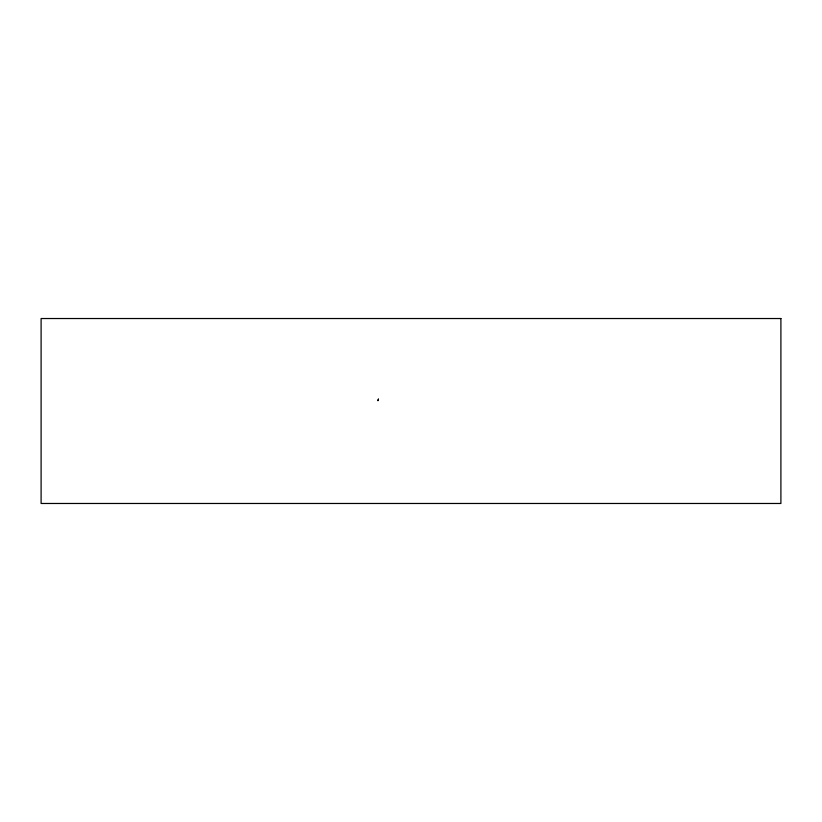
<?xml version="1.0" encoding="UTF-8"?>
<svg xmlns="http://www.w3.org/2000/svg" width="822" height="822" viewBox="0 0 822 822"><rect width="100%" height="100%" fill="white"/><g stroke="black" fill="none" stroke-linecap="round" stroke-linejoin="round"><path stroke-width="1.23" d="M378.418 399.143L377.945 400.633L378.418 399.143M780.9 318.525L41.1 318.525L41.1 503.475L780.9 503.475L780.9 318.525"/></g></svg>
